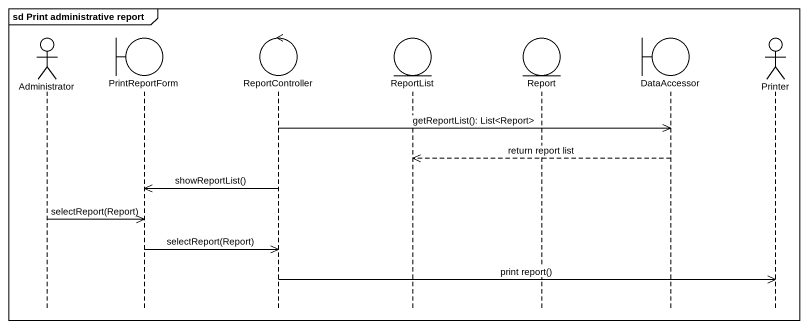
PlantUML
@startuml
mainframe sd Print administrative report
hide footbox
actor Administrator
boundary PrintReportForm
control ReportController
entity ReportList
entity Report
boundary DataAccessor
actor Printer

ReportController ->> DataAccessor : getReportList(): List<Report>
DataAccessor -->> ReportList : return report list
ReportController ->> PrintReportForm : showReportList()
Administrator ->> PrintReportForm : selectReport(Report)
PrintReportForm ->> ReportController : selectReport(Report)
ReportController ->> Printer : print report()
@enduml
